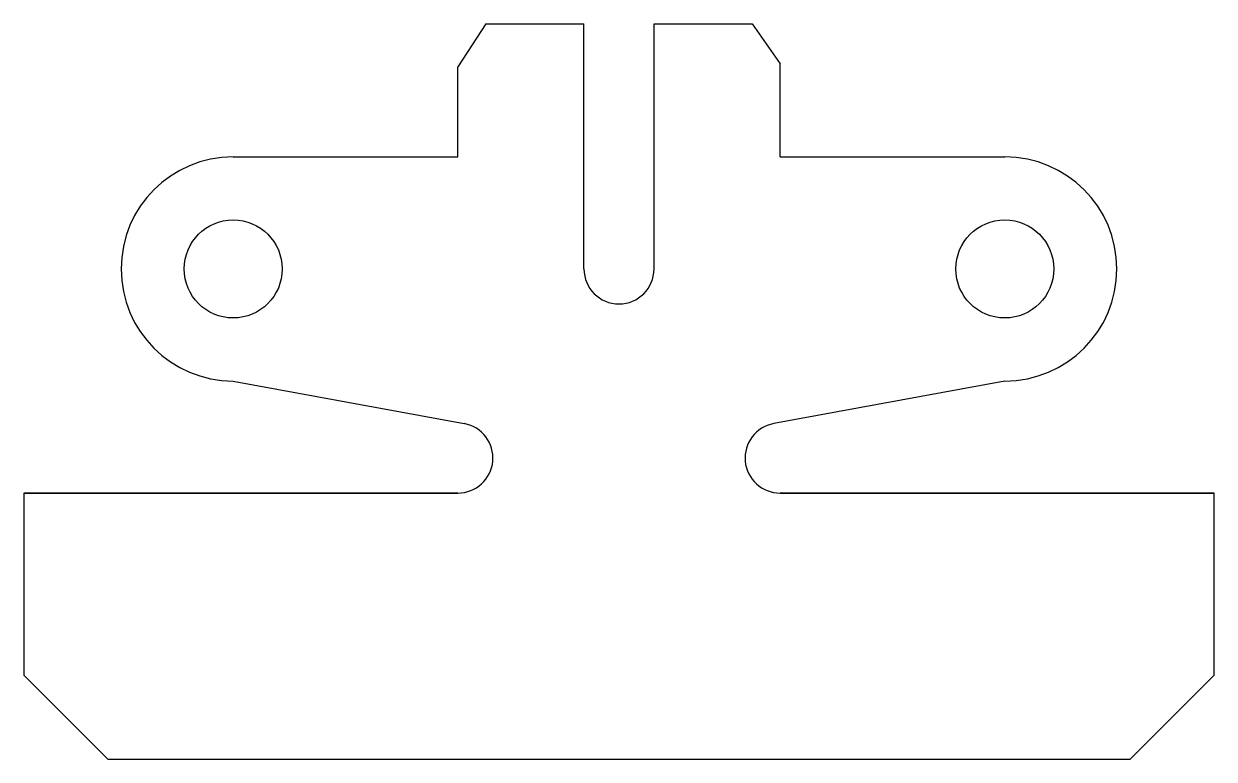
# Model space of a CAD drawing. Header units: millimetres. Extents: x 2483.4 to 2568.4, y 1926.8 to 1979.3.
import ezdxf

# ---------------------------------------------------------------- set-up
doc = ezdxf.new("R2010")
doc.units = ezdxf.units.MM

msp = doc.modelspace()

# ---------------------------------------------------------------- linework, layer by layer
for p, q in [((2516.361, 1979.267), (2514.361, 1976.204)), ((2516.361, 1979.267), (2523.361, 1979.267)), ((2516.361, 1979.267), (2523.361, 1979.267)), ((2523.361, 1961.767), (2523.361, 1979.267)), ((2528.361, 1961.767), (2528.361, 1979.267)), ((2528.361, 1979.267), (2535.361, 1979.267)), ((2535.361, 1979.267), (2537.361, 1976.41)), ((2537.361, 1969.767), (2537.361, 1976.41)), ((2514.361, 1969.767), (2514.361, 1976.204)), ((2498.311, 1969.767), (2514.361, 1969.767)), ((2537.361, 1969.767), (2553.411, 1969.767)), ((2498.311, 1953.767), (2514.814, 1950.726)), ((2553.411, 1953.767), (2536.908, 1950.726)), ((2483.361, 1945.767), (2514.361, 1945.767)), ((2537.361, 1945.767), (2568.361, 1945.767))]:
    msp.add_line(p, q)
msp.add_lwpolyline([(2514.361, 1945.767), (2483.361, 1945.767), (2483.361, 1932.767), (2489.361, 1926.767), (2562.361, 1926.767), (2562.361, 1926.767), (2568.361, 1932.767), (2568.361, 1945.767), (2537.361, 1945.767)])
for centre in [(2498.311, 1961.767), (2553.411, 1961.767)]:
    msp.add_circle(centre, 3.5)
for centre, radius, start, end in [((2498.311, 1961.767), 8, 90, 270), ((2553.411, 1961.767), 8, 270, 90), ((2525.861, 1961.767), 2.5, 180, 0), ((2514.361, 1948.267), 2.5, 270, 79.55796), ((2537.361, 1948.267), 2.5, 100.44204, 270)]:
    msp.add_arc(centre, radius, start, end)

doc.saveas('drawing.dxf')
